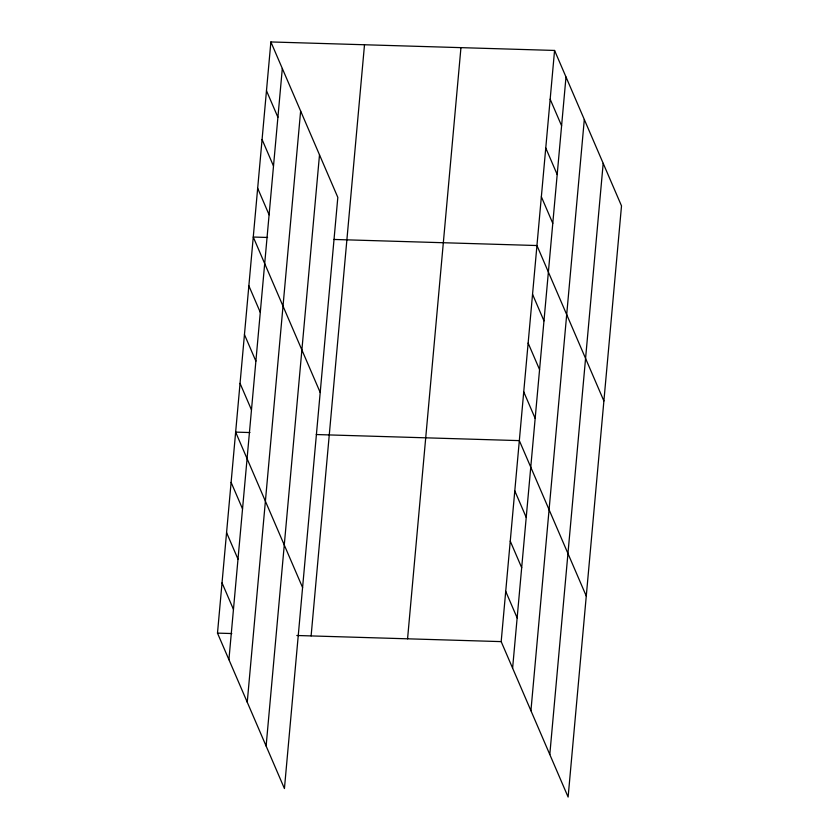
<?xml version="1.0" encoding="UTF-8"?>
<svg xmlns="http://www.w3.org/2000/svg" width="839" height="839" viewBox="0 0 839 839"><rect width="100%" height="100%" fill="white"/><g stroke="black" fill="none" stroke-linecap="round" stroke-linejoin="round"><path stroke-width="1.26" d="M270.882 41.95L337.823 197.385L284.431 788.555L217.49 633.12L270.882 41.95L554.569 50.445L621.51 205.88L568.118 797.05L501.177 641.615L554.569 50.445M228.921 659.664L282.313 68.494M247.243 702.191L300.635 111.031M266.12 746.018L319.502 154.848M311.112 635.92L364.504 44.75M407.565 638.815L460.947 47.645M512.608 668.159L566 76.999M530.93 710.696L584.311 119.526M549.797 754.513L603.189 163.353M267.568 237.468L253.263 237.038L320.204 392.474M333.88 239.451L536.95 245.533L603.891 400.969M249.949 432.546L235.644 432.116L302.585 587.552M316.261 434.539L519.331 440.622L586.272 596.057M217.49 633.12L231.795 633.539M296.807 635.49L501.177 641.615M550.164 99.222L561.595 125.766M545.759 147.989L557.19 174.533M541.354 196.766L552.786 223.31M532.545 294.311L543.976 320.855M528.14 343.078L539.571 369.621M523.735 391.844L535.167 418.388M514.789 490.867L526.221 517.411M510.248 541.113L521.68 567.667M505.718 591.369L517.149 617.913M266.477 90.717L277.908 117.271M262.072 139.494L273.504 166.038M257.667 188.261L269.099 214.805M248.858 285.805L260.289 312.349M244.453 334.572L255.885 361.127M240.048 383.35L251.48 409.893M231.113 482.373L242.544 508.916M226.572 532.618L238.003 559.162M222.031 582.864L233.462 609.408"/></g></svg>
